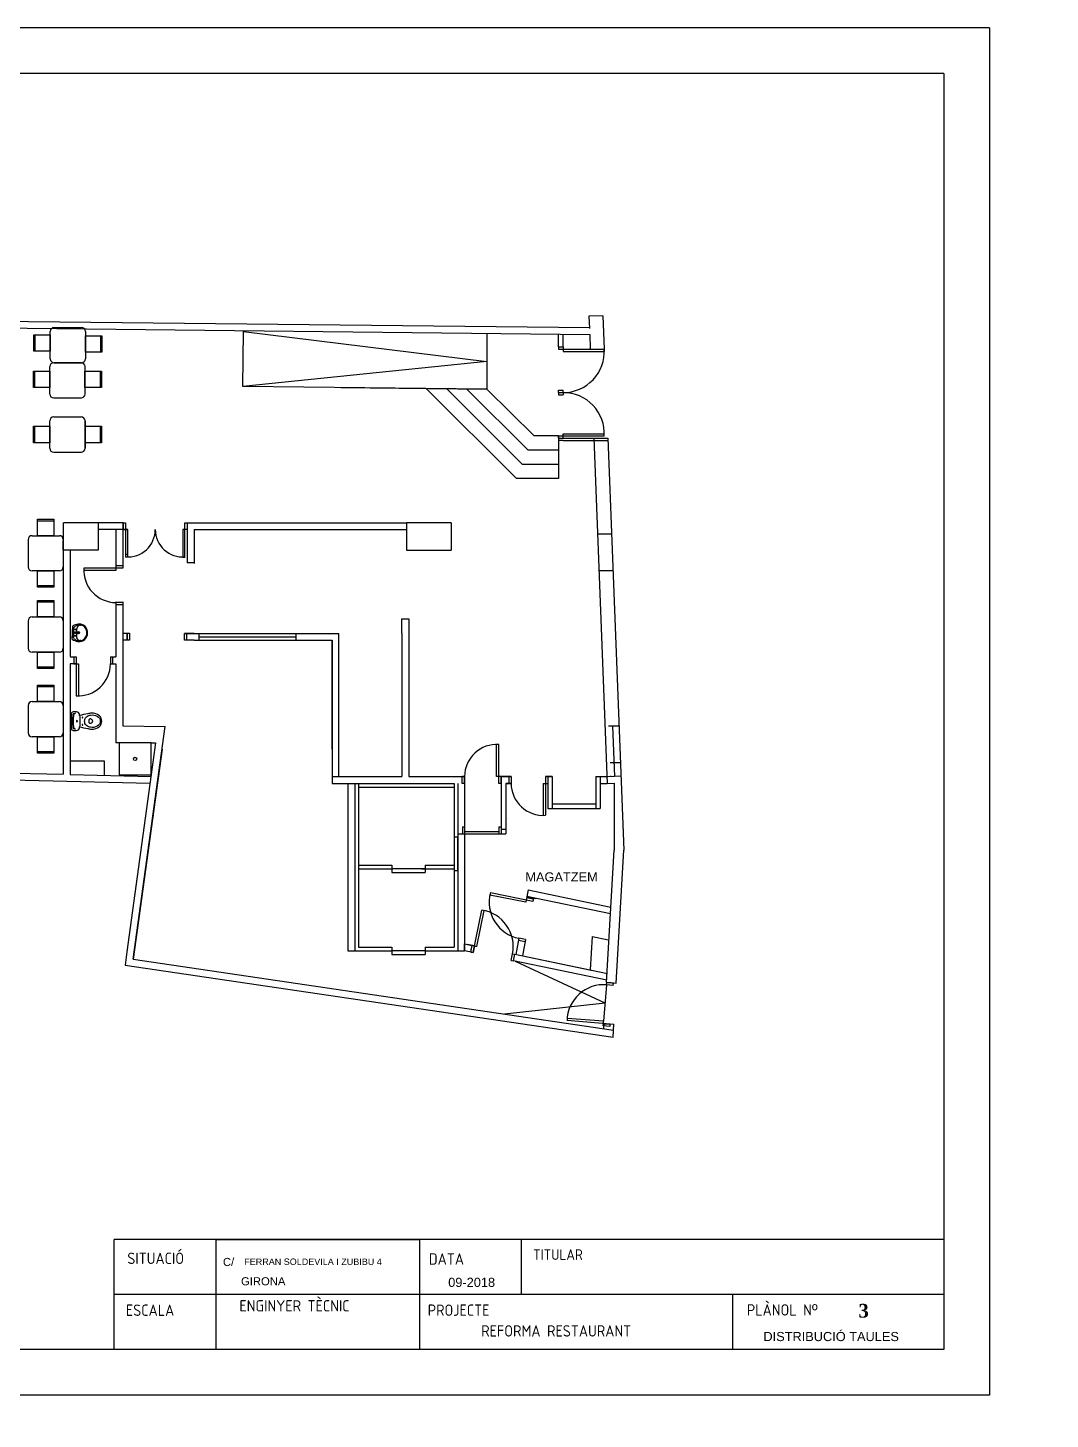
# Model space of a CAD drawing. Header units: millimetres. Extents: x 7 to 259, y -45 to 103.
# Drawn here: x 190.182 to 192.978, y 89.457 to 93.26 of the extents above; entities that cross this region are included whole.
import ezdxf

# ---------------------------------------------------------------- set-up
doc = ezdxf.new("R2010")
doc.units = ezdxf.units.MM
doc.linetypes.add('CONTINUA', pattern=[0])
doc.linetypes.add('LÍNEAS_OCULTAS2', pattern=[4.7625, 3.175, -1.5875])
for name, color, linetype in [('CAJETI1', 5, 'Continuous'), ('cotes', 95, 'Continuous'), ('emergencia', 97, 'Continuous'), ('estructura', 5, 'Continuous'), ('MOBILIARI', 3, 'Continuous'), ('OFICINES', 6, 'Continuous'), ('portes', 4, 'Continuous'), ('texte', 140, 'Continuous')]:
    doc.layers.add(name, color=color, linetype=linetype)
doc.styles.add('ISO', font='isocp.shx')
doc.styles.get("Standard").update_dxf_attribs({"font": 'arial.ttf'})
doc.styles.add('TECHNICLIGHT', font='timesbd.ttf', dxfattribs={"height": 2})
doc.dimstyles.new('ISO-25', dxfattribs={"dimtxt": 2.5, "dimasz": 2.5, "dimexe": 1.25, "dimexo": 0.625, "dimtad": 1, "dimtxsty": 'Standard', "dimcen": 2.5, "dimadec": 0, "dimazin": 0, "dimtfac": 1, "dimtmove": 0, "dimatfit": 3, "dimfxl": 1, "dimarcsym": 0})

# ---------------------------------------------------------------- blocks, each defined once
blk = doc.blocks.new('*D37')
at = {"layer": 'cotes', "color": 0, "lineweight": -2, "transparency": 16777216}
for p, q in [((193.9348, 87.9381), (192.7348, 87.9381)), ((195.1348, 87.9381), (195.482, 87.9381)), ((196.682, 87.9381), (201.7371, 87.9381)), ((195.1348, 87.3655), (195.1348, 86.6881)), ((195.482, 87.3655), (195.482, 86.6881))]:
    blk.add_line(p, q, dxfattribs=at)
at = {"layer": 'cotes', "color": 0, "transparency": 16777216}
for points in [[(193.9348, 88.1381), (193.9348, 87.7381), (195.1348, 87.9381)], [(196.682, 88.1381), (196.682, 87.7381), (195.482, 87.9381)]]:
    blk.add_solid(points, dxfattribs=at)
at = {"layer": 'Defpoints', "color": 0, "transparency": 16777216}
for p in [(195.1348, 87.9905), (195.482, 87.9905), (195.482, 87.9381)]:
    blk.add_point(p, dxfattribs=at)
at = {"layer": 'cotes', "color": 0, "transparency": 16777216, "insert": (199.8096, 89.164), "char_height": 1, "attachment_point": 5}
blk.add_mtext('0,35', dxfattribs=at)
blk = doc.blocks.new('VI-IN')
for p, q in [((0, -0.04), (-0.011, -0.04)), ((0, -0.04), (0.011, -0.04)), ((-0.048, -0.423), (-0.048, -0.403)), ((0.048, -0.423), (0.048, -0.403))]:
    blk.add_line(p, q)
blk.add_lwpolyline([(-0.163, -0.358, -0.0164), (-0.122, -0.18, -0.014244), (-0.146, -0.175, -0.379899), (-0.203, -0.112), (-0.203, -0.04, -0.414214), (-0.163, 0), (0, 0), (0.163, 0, -0.414214), (0.203, -0.04), (0.203, -0.112, -0.379899), (0.146, -0.175, -0.014244), (0.122, -0.18, -0.0164), (0.163, -0.358, -0.034533), (0.175, -0.44, -0.180901), (0.118, -0.613, -0.210568), (0, -0.665, -0.210568), (-0.118, -0.613, -0.180901), (-0.175, -0.44, -0.034533)], format="xyb", close=True)
for centre, radius in [((-0.08, -0.24), 0.0075), ((0, -0.122), 0.0135), ((0, -0.122), 0.0135), ((0.08, -0.24), 0.0075)]:
    blk.add_circle(centre, radius)
for centre, radius, start, end in [((-0.139, -0.089), 0.04, 96.2719, 180), ((-0.14, -0.096), 0.04, 96.2141, 169.7572), ((0, -1.201), 1.154, 90.0008, 97.203), ((0, -1.197), 1.157, 90.0008, 97.1409), ((0, 1.219), 1.404, 264.9986, 270), ((-0.007, -0.406), 0.116, 96.2419, 152.5973), ((0, -0.47), 0.18, 90, 96.2419), ((0, -1.197), 1.157, 82.8591, 89.9992), ((0, -1.201), 1.154, 82.797, 89.9992), ((0, 1.219), 1.404, 270, 275.0014), ((0, -0.47), 0.18, 83.7581, 90), ((0.007, -0.406), 0.116, 27.4027, 83.7581), ((0.139, -0.089), 0.04, 0, 83.7281), ((0.14, -0.096), 0.04, 10.2428, 83.7859), ((0.079, -0.461), 0.216, 168.3805, 209.1161), ((0.112, -0.468), 0.25, 152.5973, 168.3805), ((0, -0.505), 0.126, 209.1161, 270), ((-0.033, -0.403), 0.015, 96.6492, 180), ((-0.018, -0.423), 0.03, 180, 233.1301), ((0, -0.399), 0.06, 233.1301, 270), ((0, -0.686), 0.3, 90, 96.6492), ((0, -0.686), 0.3, 83.3508, 90), ((0, -0.399), 0.06, 270, 306.8699), ((0, -0.505), 0.126, 270, 330.8839), ((0.033, -0.403), 0.015, 0, 83.3508), ((0.018, -0.423), 0.03, 306.8699, 0), ((-0.112, -0.468), 0.25, 11.6195, 27.4027), ((-0.079, -0.461), 0.216, 330.8839, 11.6195)]:
    blk.add_arc(centre, radius, start, end)
blk = doc.blocks.new('Vic-WC')
at = {"xscale": -1}
blk.add_blockref('VI-IN', (0, 0), dxfattribs=at)

msp = doc.modelspace()

# ---------------------------------------------------------------- linework, layer by layer
at = {"color": 6}
for p, q in [((190.3036, 91.5893), (190.3051, 91.6248)), ((190.3036, 91.5893), (190.3043, 91.607)), ((190.3068, 91.6069), (190.3063, 91.5955)), ((190.3068, 91.6069), (190.3072, 91.6184)), ((190.3157, 91.6066), (190.3153, 91.5968)), ((190.3153, 91.5968), (190.3153, 91.595)), ((190.3157, 91.6066), (190.3161, 91.6163)), ((190.3161, 91.6163), (190.3162, 91.6182))]:
    msp.add_line(p, q, dxfattribs=at)
for p, q in [((191.776, 91.2152), (191.776, 91.214)), ((191.4894, 91.0698), (191.4894, 91.0573)), ((191.5471, 90.8852), (191.5716, 90.8802)), ((191.5471, 90.8852), (191.5654, 90.8814)), ((191.7216, 90.6848), (191.7269, 90.7762))]:
    msp.add_line(p, q)
for centre, radius in [((190.3111, 91.6068), 0.00161), ((190.3113, 91.5983), 0.00161), ((190.3119, 91.6152), 0.00161), ((190.3204, 91.6064), 0.00322), ((190.3204, 91.6064), 0.00211)]:
    msp.add_circle(centre, radius, dxfattribs=at)
for centre, radius, start, end in [((190.3243, 91.5899), 0.0382, 97.6416, 97.6416), ((190.3059, 91.6247), 0.000804, 117.2564, 177.7078), ((190.3243, 91.589), 0.041, 95.5719, 117.2564), ((190.3125, 91.6182), 0.00533, 132.3988, 177.7078), ((190.3267, 91.6026), 0.0264, 123.1796, 132.3988), ((190.3232, 91.6087), 0.0194, 98.2336, 124.1998), ((190.3246, 91.6176), 0.00841, 139.474, 175.5675), ((190.3273, 91.615), 0.0122, 64.2185, 138.5702), ((190.3243, 91.5899), 0.0401, 92.3999, 95.7467), ((190.3243, 91.5899), 0.0382, 92.3999, 95.848), ((190.3238, 91.6074), 0.0226, 81.1272, 92.8948), ((190.3238, 91.6074), 0.0207, 81.1272, 92.8948), ((190.3233, 91.6076), 0.0205, 4.9409, 79.8753), ((190.3233, 91.6076), 0.0225, 4.9409, 79.8753), ((190.3044, 91.5893), 0.000804, 177.7078, 238.1592), ((190.3256, 91.6234), 0.041, 238.1592, 259.8437), ((190.3116, 91.5953), 0.00533, 177.7078, 223.0168), ((190.327, 91.6096), 0.0264, 223.0168, 232.2359), ((190.323, 91.6039), 0.0194, 231.2157, 257.182), ((190.3237, 91.5949), 0.00841, 179.848, 215.9415), ((190.3266, 91.5973), 0.0122, 216.8453, 291.1971), ((190.3256, 91.6225), 0.0401, 259.6689, 263.0156), ((190.3256, 91.6225), 0.0382, 259.5675, 263.0156), ((190.3237, 91.6051), 0.0226, 262.5207, 274.2884), ((190.3237, 91.6051), 0.0207, 262.5207, 274.2884), ((190.3232, 91.6049), 0.0205, 275.5403, 350.4747), ((190.3232, 91.6049), 0.0225, 275.5403, 350.4747), ((190.3126, 91.6067), 0.0313, 350.4881, 4.9275), ((190.3126, 91.6067), 0.0332, 350.4881, 357.7078), ((190.3126, 91.6067), 0.0332, 357.7078, 4.9275)]:
    msp.add_arc(centre, radius, start, end, dxfattribs=at)
at = {"color": 6, "linetype": 'ByBlock'}
for p in [(190.3249, 91.63), (190.3273, 91.6271), (190.31, 91.6078), (190.312, 91.6057), (190.3153, 91.5968), (190.3203, 91.6043), (190.3205, 91.6085), (190.3225, 91.5825), (190.3259, 91.5851), (190.3438, 91.6055)]:
    msp.add_point(p, dxfattribs=at)
at = {"layer": 'CAJETI1'}
for p, q in [((190.1879, 93.2601), (187.5629, 93.2601)), ((192.8129, 93.2601), (190.1879, 93.2601)), ((192.8129, 93.2601), (192.8129, 89.5226)), ((190.1879, 89.5226), (187.5629, 89.5226)), ((192.8129, 89.5226), (190.1879, 89.5226))]:
    msp.add_line(p, q, dxfattribs=at)
at = {"layer": 'CAJETI1', "color": 5}
for p, q in [((192.6879, 93.1351), (187.7934, 93.1351)), ((192.6879, 93.1351), (192.6879, 89.6476)), ((192.6879, 89.9476), (190.4184, 89.9476)), ((192.6879, 89.7976), (190.4184, 89.7976)), ((192.6879, 89.6476), (187.7934, 89.6476))]:
    msp.add_line(p, q, dxfattribs=at)
at = {"layer": 'CAJETI1', "linetype": 'CONTINUA'}
msp.add_line((190.4184, 89.6476), (190.4184, 89.9476), dxfattribs=at)
at = {"layer": 'emergencia', "color": 5}
for p, q in [((190.6967, 89.9476), (191.2535, 89.9476)), ((190.6967, 89.9476), (190.6967, 89.6476)), ((191.2535, 89.9476), (191.2535, 89.6476)), ((191.5316, 89.9476), (191.5316, 89.7976)), ((192.1099, 89.7976), (192.1099, 89.6476))]:
    msp.add_line(p, q, dxfattribs=at)
at = {"layer": 'estructura'}
for p, q in [((188.9792, 92.4712), (191.7182, 92.4406)), ((191.7553, 92.473), (191.717, 92.4715)), ((191.717, 92.4715), (191.7183, 92.4383)), ((191.7553, 92.473), (191.7589, 92.3819)), ((189.5712, 92.4458), (191.719, 92.4218)), ((190.7706, 92.2801), (190.7723, 92.4301)), ((190.7723, 92.4301), (191.438, 92.3477)), ((191.438, 92.4234), (191.438, 92.2727)), ((191.438, 92.4227), (191.438, 92.2727)), ((191.6339, 92.3881), (191.6339, 92.4205)), ((191.6464, 92.3881), (191.6464, 92.4203)), ((191.719, 92.4218), (191.7205, 92.3819)), ((191.6339, 92.3881), (191.6464, 92.3881)), ((191.7205, 92.3819), (191.7589, 92.3819)), ((191.438, 92.348), (190.7706, 92.2801)), ((191.438, 92.2727), (190.7706, 92.2801)), ((191.0387, 92.2771), (191.438, 92.2727)), ((191.519, 92.0281), (191.2714, 92.2745)), ((191.535, 92.0669), (191.3269, 92.2739)), ((191.551, 92.1056), (191.3825, 92.2733)), ((191.567, 92.1444), (191.438, 92.2727)), ((191.5396, 92.1169), (191.5396, 92.1169)), ((191.6339, 92.1444), (191.567, 92.1444)), ((191.6339, 92.1444), (191.6339, 92.1056)), ((191.6339, 92.1381), (191.6464, 92.1381)), ((191.6339, 92.1381), (191.6339, 92.1319)), ((191.6464, 92.1319), (191.6339, 92.1319)), ((191.6464, 92.1381), (191.7685, 92.1381)), ((191.6464, 92.1319), (191.7685, 92.1319)), ((191.7301, 92.1381), (191.7672, 91.1948)), ((191.7685, 92.1381), (191.8128, 91.0126)), ((191.6339, 92.1056), (191.551, 92.1056)), ((191.6339, 92.1056), (191.6339, 92.0669)), ((191.6339, 92.0669), (191.535, 92.0669)), ((191.6339, 92.0669), (191.6339, 92.0281)), ((191.6339, 92.0281), (191.519, 92.0281)), ((190.4434, 91.9074), (190.2794, 91.9074)), ((190.3745, 91.9074), (190.2794, 91.9074)), ((190.2794, 91.8577), (190.2794, 91.9074)), ((190.3745, 91.9074), (190.3745, 91.8577)), ((190.3745, 91.9074), (190.3745, 91.8324)), ((190.4393, 91.8886), (190.3745, 91.8886)), ((190.4231, 91.8886), (190.4231, 91.7893)), ((190.4434, 91.8886), (190.4318, 91.8886)), ((190.4434, 91.8886), (190.4318, 91.8886)), ((190.4419, 91.8886), (190.4419, 91.7893)), ((190.4434, 91.9074), (190.4434, 91.8886)), ((190.4434, 91.9074), (190.4497, 91.9074)), ((190.4434, 91.8886), (190.4559, 91.8886)), ((190.6121, 91.9074), (191.218, 91.9074)), ((190.6184, 91.9074), (190.6184, 91.7973)), ((190.6371, 91.8886), (191.218, 91.8886)), ((190.6371, 91.8886), (190.6371, 91.8119)), ((190.6371, 91.8886), (190.6371, 91.7961)), ((191.3405, 91.9074), (191.218, 91.9074)), ((191.218, 91.9074), (191.218, 91.8324)), ((191.3405, 91.9074), (191.3405, 91.8574)), ((191.3405, 91.9074), (191.3405, 91.8324)), ((190.2792, 91.8324), (190.2792, 91.8577)), ((191.7788, 91.8756), (191.7405, 91.8756)), ((190.2792, 91.8324), (190.2792, 91.2196)), ((190.3745, 91.8324), (190.2792, 91.8324)), ((190.2979, 91.8324), (190.2979, 91.5601)), ((190.2979, 91.8324), (190.2979, 91.5413)), ((191.218, 91.8324), (191.3405, 91.8324)), ((190.6371, 91.7973), (190.6184, 91.7973)), ((191.7841, 91.7758), (191.7457, 91.7758)), ((190.4229, 91.6907), (190.4229, 91.5403)), ((190.4417, 91.6907), (190.4417, 91.3518)), ((191.2054, 91.6049), (191.2054, 91.6442)), ((191.2054, 91.6442), (191.2242, 91.6442)), ((191.2242, 91.6436), (191.2054, 91.6436)), ((191.2242, 91.6442), (191.2242, 91.2136)), ((190.4604, 91.6049), (190.4419, 91.6049)), ((190.4604, 91.5861), (190.4419, 91.5861)), ((190.4541, 91.6052), (190.4541, 91.5861)), ((190.6371, 91.6049), (190.6104, 91.6049)), ((190.6371, 91.5861), (190.6104, 91.5861)), ((190.6166, 91.6049), (190.6504, 91.6049)), ((190.6371, 91.6049), (191.0329, 91.6049)), ((190.6371, 91.5861), (191.0142, 91.5861)), ((190.6504, 91.6049), (190.6504, 91.5861)), ((190.6504, 91.6049), (190.9154, 91.6049)), ((190.6559, 91.6049), (191.0329, 91.6049)), ((190.9154, 91.6049), (190.9154, 91.5861)), ((191.0142, 91.2885), (191.0142, 91.5861)), ((191.0142, 91.5861), (191.0142, 91.1948)), ((191.0329, 91.2136), (191.0329, 91.6049)), ((191.2054, 91.6049), (191.2054, 91.2136)), ((190.2979, 91.5403), (190.3142, 91.5403)), ((190.3142, 91.5216), (190.2979, 91.5216)), ((190.2979, 91.5216), (190.2979, 91.2191)), ((190.4143, 91.5403), (190.4229, 91.5403)), ((190.4143, 91.5216), (190.4229, 91.5216)), ((190.4229, 91.5216), (190.4229, 91.3053)), ((190.4417, 91.3518), (190.5579, 91.3505)), ((190.4703, 90.714), (190.5579, 91.3505)), ((191.7994, 91.3511), (191.7707, 91.3511)), ((190.4318, 91.3053), (190.4229, 91.3053)), ((190.5318, 91.3053), (190.4532, 90.734)), ((190.5494, 91.2885), (190.4703, 90.714)), ((190.5193, 91.3053), (190.5318, 91.3053)), ((189.4339, 91.2396), (190.2792, 91.2196)), ((190.3918, 91.2558), (190.2979, 91.2558)), ((190.3918, 91.2183), (190.3918, 91.2558)), ((191.8034, 91.2511), (191.7746, 91.2511)), ((188.698, 91.2385), (190.5167, 91.1953)), ((190.2979, 91.2191), (190.5192, 91.2139)), ((191.0142, 91.2136), (191.2054, 91.2136)), ((191.2242, 91.2136), (191.3769, 91.2136)), ((191.3769, 91.2136), (191.3769, 91.1574)), ((191.4769, 91.2136), (191.4769, 91.0698)), ((191.5042, 91.2136), (191.4769, 91.2136)), ((191.4769, 91.2136), (191.5042, 91.2136)), ((191.4769, 91.2136), (191.4979, 91.2136)), ((191.4879, 91.2136), (191.5042, 91.2136)), ((191.4979, 91.2136), (191.4979, 91.1948)), ((191.6167, 91.2136), (191.598, 91.2136)), ((191.598, 91.2136), (191.6167, 91.2136)), ((191.6042, 91.2136), (191.6129, 91.2136)), ((191.6042, 91.2136), (191.6042, 91.1261)), ((191.6167, 91.2136), (191.6167, 91.1261)), ((191.7355, 91.2136), (191.7665, 91.2136)), ((191.7355, 91.2136), (191.7355, 91.1261)), ((191.748, 91.2136), (191.748, 91.1261)), ((191.765, 91.2136), (191.8048, 91.2152)), ((191.7684, 91.2137), (191.8048, 91.2152)), ((191.7684, 91.2137), (191.8048, 91.2152)), ((191.0579, 91.1948), (191.0579, 90.7373)), ((191.3582, 91.1948), (191.3582, 90.7373)), ((191.3769, 91.1948), (191.3769, 90.7373)), ((191.3769, 91.1948), (191.3769, 91.0698)), ((191.3769, 91.1762), (191.3769, 91.1574)), ((191.3769, 91.1762), (191.3769, 91.1574)), ((191.4894, 91.1948), (191.4894, 91.0698)), ((191.4894, 91.1948), (191.5042, 91.1948)), ((191.4894, 91.1948), (191.5042, 91.1948)), ((191.4894, 91.1948), (191.5042, 91.1948)), ((191.5042, 91.1948), (191.4894, 91.1948)), ((191.748, 91.1948), (191.7672, 91.1948)), ((191.7672, 91.1948), (191.786, 91.1957)), ((191.7672, 91.1948), (191.786, 91.1957)), ((191.7672, 91.1948), (191.786, 91.1957)), ((191.786, 91.1957), (191.786, 91.0126)), ((191.786, 91.1957), (191.786, 91.0126)), ((191.786, 91.1957), (191.786, 91.0126)), ((191.6042, 91.1261), (191.748, 91.1261)), ((191.6167, 91.1386), (191.7355, 91.1386)), ((191.3582, 91.0573), (191.3769, 91.0573)), ((191.4769, 91.0698), (191.4894, 91.0698)), ((191.4769, 91.0698), (191.4856, 91.0698)), ((191.4769, 91.0573), (191.4894, 91.0573)), ((191.7648, 90.6501), (191.786, 91.0126)), ((191.7915, 90.6485), (191.8128, 91.0126)), ((191.5506, 90.9034), (191.5453, 90.8759)), ((191.5506, 90.9034), (191.7768, 90.8567)), ((191.7757, 90.8378), (191.5471, 90.8852)), ((191.5654, 90.8814), (191.5637, 90.8722)), ((191.3769, 90.7373), (191.3769, 90.756)), ((191.3769, 90.756), (191.4038, 90.7505)), ((191.3769, 90.756), (191.41, 90.7492)), ((191.4038, 90.7505), (191.3852, 90.7543)), ((191.3852, 90.7543), (191.41, 90.7492)), ((191.3952, 90.7395), (191.3977, 90.7517)), ((191.4038, 90.7505), (191.4001, 90.7325)), ((191.5253, 90.7715), (191.5168, 90.7271)), ((191.5437, 90.7679), (191.5352, 90.7233)), ((191.7216, 90.6848), (191.7269, 90.7762)), ((191.7269, 90.7762), (191.7696, 90.7674)), ((190.4532, 90.734), (190.4483, 90.6983)), ((190.4703, 90.714), (191.7839, 90.5202)), ((191.0579, 90.7373), (191.1776, 90.7373)), ((191.2694, 90.7373), (191.3769, 90.7373)), ((191.4001, 90.7325), (191.3769, 90.7373)), ((191.7659, 90.6565), (191.5103, 90.7096)), ((191.514, 90.7277), (191.7227, 90.6846)), ((191.514, 90.7277), (191.7674, 90.6753)), ((191.7611, 90.5943), (191.5164, 90.7083)), ((190.4483, 90.6983), (191.7829, 90.5014)), ((191.7651, 90.6442), (191.7571, 90.5445)), ((191.7771, 90.6494), (191.7647, 90.6503)), ((191.7648, 90.6501), (191.7915, 90.6485)), ((191.7611, 90.5943), (191.4856, 90.5642)), ((191.7574, 90.5241), (191.7582, 90.538)), ((191.7574, 90.5241), (191.7582, 90.538)), ((191.7582, 90.5378), (191.7849, 90.5362)), ((191.7829, 90.5014), (191.7849, 90.5362)), ((191.7829, 90.5014), (191.7849, 90.5362))]:
    msp.add_line(p, q, dxfattribs=at)
at = {"layer": 'estructura', "color": 142}
for p, q in [((191.0142, 91.1948), (191.3482, 91.1948)), ((191.0767, 91.1948), (191.0767, 90.7373)), ((191.0867, 91.1948), (191.0867, 90.7473)), ((191.0867, 91.1848), (191.3482, 91.1848)), ((191.3482, 91.1948), (191.3482, 90.7473)), ((191.3582, 91.1948), (191.3582, 90.7373)), ((191.0867, 90.9711), (191.1781, 90.9711)), ((191.0867, 90.9611), (191.1776, 90.9611)), ((191.1776, 90.9711), (191.1776, 90.9688)), ((191.1776, 90.9711), (191.1776, 90.9688)), ((191.1776, 90.9688), (191.1776, 90.9611)), ((191.2594, 90.9611), (191.3482, 90.9611)), ((191.2694, 90.9711), (191.3482, 90.9711)), ((191.2694, 90.9711), (191.2694, 90.9511)), ((191.0867, 90.7473), (191.1776, 90.7473)), ((191.1776, 90.7473), (191.1776, 90.745)), ((191.1776, 90.745), (191.1776, 90.7373)), ((191.2694, 90.7473), (191.3482, 90.7473)), ((191.2694, 90.7473), (191.2694, 90.7273)), ((191.0774, 90.7373), (191.1776, 90.7373)), ((191.2694, 90.7373), (191.3582, 90.7373))]:
    msp.add_line(p, q, dxfattribs=at)
at = {"layer": 'MOBILIARI'}
for p, q in [((190.2025, 92.3761), (190.2025, 92.4211)), ((190.2435, 92.3553), (190.2435, 92.4301)), ((190.2542, 92.4408), (190.329, 92.4408)), ((190.3397, 92.4301), (190.3397, 92.3553)), ((190.3807, 92.4181), (190.3807, 92.3731)), ((190.2531, 92.3446), (190.328, 92.3446)), ((190.329, 92.3446), (190.2542, 92.3446)), ((190.2014, 92.277), (190.2014, 92.322)), ((190.2425, 92.2591), (190.2425, 92.3339)), ((190.3386, 92.3339), (190.3386, 92.2591)), ((190.3797, 92.322), (190.3797, 92.277)), ((190.2542, 92.2484), (190.329, 92.2484)), ((190.2532, 92.1964), (190.328, 92.1964)), ((190.2015, 92.1258), (190.2015, 92.1708)), ((190.2425, 92.1109), (190.2425, 92.1857)), ((190.3387, 92.1857), (190.3387, 92.1109)), ((190.3387, 92.1109), (190.3387, 92.1857)), ((190.3797, 92.1708), (190.3797, 92.1258)), ((190.2542, 92.1002), (190.329, 92.1002)), ((190.2086, 91.9129), (190.2536, 91.9129)), ((190.183, 91.8601), (190.183, 91.7853)), ((190.1937, 91.8719), (190.2685, 91.8719)), ((190.2792, 91.8612), (190.2792, 91.7864)), ((190.2685, 91.7757), (190.1937, 91.7757)), ((190.2536, 91.7347), (190.2086, 91.7347)), ((190.2086, 91.6907), (190.2536, 91.6907)), ((190.183, 91.638), (190.183, 91.5632)), ((190.1937, 91.6497), (190.2685, 91.6497)), ((190.2792, 91.639), (190.2792, 91.5642)), ((190.2685, 91.5535), (190.1937, 91.5535)), ((190.2536, 91.5125), (190.2086, 91.5125)), ((190.2086, 91.4595), (190.2536, 91.4595)), ((190.183, 91.4067), (190.183, 91.3319)), ((190.1937, 91.4185), (190.2685, 91.4185)), ((190.2792, 91.4078), (190.2792, 91.333)), ((190.2685, 91.3223), (190.1937, 91.3223)), ((190.2536, 91.2812), (190.2086, 91.2812))]:
    msp.add_line(p, q, dxfattribs=at)
for points in [[(190.2435, 92.3761), (190.1985, 92.3761), (190.1985, 92.4211), (190.2435, 92.4211)], [(190.3397, 92.4181), (190.3847, 92.4181), (190.3847, 92.3731), (190.3397, 92.3731)], [(190.2425, 92.277), (190.1975, 92.277), (190.1975, 92.322), (190.2425, 92.322)], [(190.3386, 92.322), (190.3836, 92.322), (190.3836, 92.277), (190.3386, 92.277)], [(190.2425, 92.1258), (190.1975, 92.1258), (190.1975, 92.1708), (190.2425, 92.1708)], [(190.3387, 92.1708), (190.3837, 92.1708), (190.3837, 92.1258), (190.3387, 92.1258)], [(190.2086, 91.8719), (190.2086, 91.9169), (190.2536, 91.9169), (190.2536, 91.8719)], [(190.2536, 91.7757), (190.2536, 91.7307), (190.2086, 91.7307), (190.2086, 91.7757)], [(190.2086, 91.6497), (190.2086, 91.6947), (190.2536, 91.6947), (190.2536, 91.6497)], [(190.2536, 91.5535), (190.2536, 91.5085), (190.2086, 91.5085), (190.2086, 91.5535)], [(190.2086, 91.4185), (190.2086, 91.4635), (190.2536, 91.4635), (190.2536, 91.4185)], [(190.2536, 91.3223), (190.2536, 91.2773), (190.2086, 91.2773), (190.2086, 91.3223)]]:
    msp.add_lwpolyline(points, close=True, dxfattribs=at)
for centre, start, end in [((190.2542, 92.4301), 90, 180), ((190.329, 92.4301), 0, 90), ((190.2531, 92.3339), 90, 180), ((190.2542, 92.3553), 180, 270), ((190.328, 92.3339), 0, 90), ((190.329, 92.3553), 270, 0), ((190.2531, 92.2591), 180, 270), ((190.328, 92.2591), 270, 0), ((190.2532, 92.1857), 90, 180), ((190.328, 92.1857), 0, 90), ((190.2532, 92.1109), 180, 270), ((190.328, 92.1109), 270, 0), ((190.1937, 91.8612), 90, 180), ((190.2685, 91.8612), 0, 90), ((190.1937, 91.7864), 180, 270), ((190.2685, 91.7864), 270, 0), ((190.1937, 91.639), 90, 180), ((190.2685, 91.639), 0, 90), ((190.1937, 91.5642), 180, 270), ((190.2685, 91.5642), 270, 0), ((190.1937, 91.4078), 90, 180), ((190.2685, 91.4078), 0, 90), ((190.1937, 91.333), 180, 270), ((190.2685, 91.333), 270, 0)]:
    msp.add_arc(centre, 0.0107, start, end, dxfattribs=at)
at = {"layer": 'portes'}
for p, q in [((191.6339, 92.3881), (191.6464, 92.3881)), ((191.6339, 92.3881), (191.6339, 92.3819)), ((191.6339, 92.3819), (191.7587, 92.3819)), ((191.6464, 92.3881), (191.6464, 92.3819)), ((191.6464, 92.3819), (191.6464, 92.3756)), ((191.7402, 92.3881), (191.7402, 92.3881)), ((191.7589, 92.3819), (191.7589, 92.3756)), ((191.6464, 92.3756), (191.7589, 92.3756)), ((191.6339, 92.2631), (191.6339, 92.2694)), ((191.6339, 92.2694), (191.6464, 92.2694)), ((191.6464, 92.2631), (191.6464, 92.2694)), ((191.6339, 92.2631), (191.6464, 92.2631)), ((191.6339, 92.2631), (191.6464, 92.2631)), ((191.6339, 92.2631), (191.6339, 92.2569)), ((191.6339, 92.2569), (191.6464, 92.2569)), ((191.6464, 92.2631), (191.6464, 92.2569)), ((191.6339, 92.1444), (191.7587, 92.1444)), ((191.6339, 92.1381), (191.6339, 92.1444)), ((191.6339, 92.1381), (191.6464, 92.1381)), ((191.6464, 92.1506), (191.7589, 92.1506)), ((191.6464, 92.1444), (191.6464, 92.1506)), ((191.6464, 92.1381), (191.6464, 92.1444)), ((191.7402, 92.1381), (191.7402, 92.1381)), ((191.7589, 92.1444), (191.7589, 92.1506)), ((190.4434, 91.9074), (190.4497, 91.9074)), ((190.4434, 91.8886), (190.4434, 91.9074)), ((190.4497, 91.8886), (190.4434, 91.8886)), ((190.4497, 91.9074), (190.4497, 91.8886)), ((190.4497, 91.8886), (190.4497, 91.8136)), ((190.4559, 91.8886), (190.4497, 91.8886)), ((190.4559, 91.8136), (190.4559, 91.8886)), ((190.4559, 91.8886), (190.4559, 91.8886)), ((190.6059, 91.8886), (190.6059, 91.8136)), ((190.6121, 91.8886), (190.6059, 91.8886)), ((190.6121, 91.8886), (190.6121, 91.9074)), ((190.6121, 91.9074), (190.6184, 91.9074)), ((190.6121, 91.8136), (190.6121, 91.8886)), ((190.6121, 91.8886), (190.6121, 91.8886)), ((190.6184, 91.8886), (190.6121, 91.8886)), ((190.4495, 91.8213), (190.4557, 91.8213)), ((190.6059, 91.8136), (190.6121, 91.8136)), ((190.4231, 91.7768), (190.3356, 91.7768)), ((190.4419, 91.783), (190.3358, 91.783)), ((190.4419, 91.7893), (190.4231, 91.7893)), ((190.4231, 91.7893), (190.4231, 91.783)), ((190.4231, 91.783), (190.4231, 91.7768)), ((190.4419, 91.7893), (190.4419, 91.783)), ((190.4419, 91.6892), (190.4231, 91.6892)), ((190.4231, 91.6892), (190.4231, 91.683)), ((190.4419, 91.683), (190.4231, 91.683)), ((190.4419, 91.6892), (190.4419, 91.683)), ((190.4541, 91.6052), (190.4604, 91.6052)), ((190.4541, 91.5861), (190.4541, 91.6049)), ((190.4604, 91.5861), (190.4541, 91.5861)), ((190.4541, 91.5861), (190.4541, 91.5861)), ((190.4604, 91.6052), (190.4604, 91.5861)), ((190.6104, 91.5861), (190.6104, 91.6049)), ((190.6104, 91.6049), (190.6166, 91.6049)), ((190.6166, 91.5861), (190.6104, 91.5861)), ((190.6166, 91.6049), (190.6166, 91.5861)), ((190.6504, 91.5955), (190.9154, 91.5955)), ((190.308, 91.5403), (190.308, 91.5216)), ((190.308, 91.5403), (190.3142, 91.5403)), ((190.308, 91.5216), (190.3142, 91.5216)), ((190.3142, 91.5403), (190.3142, 91.4343)), ((190.3142, 91.5216), (190.3205, 91.5216)), ((190.3205, 91.5216), (190.3205, 91.4341)), ((190.408, 91.5403), (190.408, 91.5216)), ((190.408, 91.5403), (190.4143, 91.5403)), ((190.408, 91.5216), (190.4143, 91.5216)), ((190.4143, 91.5403), (190.4143, 91.5216)), ((191.7817, 91.3511), (191.7871, 91.214)), ((191.4644, 91.2136), (191.4644, 91.3011)), ((191.4707, 91.1948), (191.4707, 91.3009)), ((191.3769, 91.2136), (191.3706, 91.2136)), ((191.3706, 91.1948), (191.3706, 91.2136)), ((191.3769, 91.1948), (191.3769, 91.2136)), ((191.4769, 91.2136), (191.4644, 91.2136)), ((191.4769, 91.1948), (191.4769, 91.2136)), ((191.4979, 91.2136), (191.4979, 91.1948)), ((191.4979, 91.2136), (191.5042, 91.2136)), ((191.5042, 91.2136), (191.5042, 91.1942)), ((191.598, 91.2136), (191.598, 91.1076)), ((191.598, 91.2136), (191.598, 91.1948)), ((191.598, 91.2136), (191.6042, 91.2136)), ((191.6042, 91.2136), (191.6042, 91.1948)), ((191.3769, 91.1948), (191.3706, 91.1948)), ((191.4769, 91.1948), (191.4707, 91.1948)), ((191.4979, 91.1948), (191.5042, 91.1948)), ((191.4979, 91.1947), (191.5042, 91.1947)), ((191.5917, 91.1948), (191.5917, 91.1073)), ((191.5917, 91.1948), (191.598, 91.1948)), ((191.598, 91.1948), (191.6042, 91.1948)), ((191.4981, 91.099), (191.4981, 91.099)), ((191.3482, 91.0579), (191.3482, 91.0579)), ((191.3482, 91.0579), (191.3482, 91.0579)), ((191.3707, 91.0761), (191.3707, 91.0573)), ((191.3707, 91.0761), (191.3769, 91.0761)), ((191.3707, 91.0573), (191.4707, 91.0573)), ((191.3769, 91.0761), (191.3769, 91.0573)), ((191.3769, 91.0636), (191.4707, 91.0636)), ((191.3769, 91.0573), (191.3832, 91.0573)), ((191.4707, 91.0761), (191.4707, 91.0573)), ((191.4707, 91.0761), (191.4769, 91.0761)), ((191.4707, 91.0573), (191.4769, 91.0573)), ((191.4769, 91.0761), (191.4769, 91.0573)), ((191.3482, 91.0487), (191.3482, 90.9569)), ((191.3482, 91.0487), (191.3582, 91.0487)), ((191.3582, 90.9569), (191.3582, 91.0487)), ((191.2694, 90.9611), (191.1776, 90.9611)), ((191.1776, 90.9611), (191.1776, 90.9511)), ((191.1776, 90.9511), (191.2694, 90.9511)), ((191.2694, 90.9611), (191.2694, 90.9611)), ((191.2694, 90.9611), (191.2694, 90.9611)), ((191.3482, 90.9569), (191.3582, 90.9569)), ((191.5442, 90.8697), (191.4461, 90.8893)), ((191.5634, 90.8723), (191.4475, 90.8954)), ((191.5465, 90.882), (191.5441, 90.8697)), ((191.5646, 90.8784), (191.5466, 90.882)), ((191.5647, 90.8784), (191.5635, 90.8722)), ((191.4001, 90.7325), (191.424, 90.8482)), ((191.41, 90.7492), (191.4302, 90.8471)), ((191.394, 90.7337), (191.3977, 90.7517)), ((191.3977, 90.7517), (191.4038, 90.7505)), ((191.4038, 90.7505), (191.41, 90.7492)), ((191.5253, 90.7715), (191.5241, 90.7654)), ((191.5422, 90.7618), (191.5241, 90.7654)), ((191.5434, 90.7679), (191.5253, 90.7715)), ((191.5434, 90.7679), (191.5422, 90.7618)), ((191.2694, 90.7373), (191.1776, 90.7373)), ((191.1776, 90.7373), (191.1776, 90.7273)), ((191.1776, 90.7273), (191.2694, 90.7273)), ((191.2694, 90.7373), (191.2694, 90.7373)), ((191.394, 90.7337), (191.4001, 90.7324)), ((191.5041, 90.7109), (191.5079, 90.729)), ((191.5041, 90.7109), (191.5103, 90.7096)), ((191.5079, 90.729), (191.514, 90.7277)), ((191.5103, 90.7096), (191.514, 90.7277)), ((191.7651, 90.6442), (191.7656, 90.6504)), ((191.7835, 90.6427), (191.7651, 90.6442)), ((191.784, 90.6489), (191.7656, 90.6504)), ((191.7835, 90.6427), (191.784, 90.6489)), ((191.775, 90.5368), (191.6571, 90.5462)), ((191.7571, 90.5445), (191.6574, 90.5524)), ((191.7561, 90.532), (191.7566, 90.5383)), ((191.7745, 90.5306), (191.7561, 90.532)), ((191.7566, 90.5382), (191.7571, 90.5445)), ((191.7746, 90.5305), (191.7751, 90.5368))]:
    msp.add_line(p, q, dxfattribs=at)
msp.add_lwpolyline([(190.4318, 91.2178), (190.5193, 91.2178), (190.5193, 91.3053), (190.4318, 91.3053)], close=True, dxfattribs=at)
msp.add_circle((190.4756, 91.2618), 0.00439, dxfattribs=at)
for centre, radius, start, end in [((191.6464, 92.3756), 0.1125, 270, 3.1847), ((191.6464, 92.1506), 0.1125, 356.8153, 90), ((190.4559, 91.8886), 0.075, 265.2193, 0), ((190.6059, 91.8886), 0.075, 180, 274.7802), ((190.4231, 91.7767), 0.0875, 175.877, 270), ((190.3205, 91.5216), 0.0875, 265.877, 0), ((191.4644, 91.2136), 0.0875, 85.877, 180), ((191.5917, 91.1948), 0.0875, 180, 274.123), ((191.5442, 90.8697), 0.1, 165.1439, 259.1372), ((191.41, 90.7492), 0.1, 348.3232, 81.9065), ((191.7571, 90.5445), 0.1, 85.4454, 179.0287)]:
    msp.add_arc(centre, radius, start, end, dxfattribs=at)

# ---------------------------------------------------------------- block references
at = {"layer": 'OFICINES', "xscale": 0.125, "yscale": 0.125, "zscale": 0.125, "rotation": 90}
msp.add_blockref('Vic-WC', (190.3014, 91.3648), dxfattribs=at)

# ---------------------------------------------------------------- texts
at = {"color": 5, "style": 'TECHNICLIGHT'}
msp.add_text('3', height=0.0375, dxfattribs=at).set_placement((192.4541, 89.7346))
at = {"layer": 'CAJETI1', "color": 5, "style": 'ISO'}
for s, height, p in [('SITUACIÓ', 0.03103, (190.4544, 89.881)), ('DATA', 0.03103, (191.2791, 89.8792)), ('TITULAR', 0.0291, (191.5641, 89.8922)), ('ESCALA', 0.03103, (190.4505, 89.7392)), ('ENGINYER TÈCNIC', 0.031035, (190.7609, 89.7512)), ('PROJECTE', 0.03103, (191.2759, 89.7393)), ('PLÀNOL Nº', 0.03103, (192.1489, 89.74)), ('REFORMA RESTAURANT', 0.031035, (191.4223, 89.6826))]:
    msp.add_text(s, height=height, dxfattribs=at).set_placement(p)
at = {"layer": 'CAJETI1', "color": 5, "linetype": 'LÍNEAS_OCULTAS2'}
for s, height, p in [('C/', 0.02203, (190.7159, 89.8756)), ('FERRAN SOLDEVILA I ZUBIBU 4', 0.017626, (190.7742, 89.8784)), ('GIRONA', 0.02203, (190.7654, 89.8228)), ('09-2018', 0.02503, (191.332, 89.8184)), ('DISTRIBUCIÓ TAULES', 0.025, (192.1941, 89.6703))]:
    msp.add_text(s, height=height, dxfattribs=at).set_placement(p)
at = {"layer": 'texte'}
msp.add_text('MAGATZEM', height=0.025, dxfattribs=at).set_placement((191.543, 90.9266))

# ---------------------------------------------------------------- dimensions: what is measured, and where the dimension line sits
at = {"layer": 'cotes'}
dim = msp.add_linear_dim(base=(195.482, 87.9381), p1=(195.1348, 87.9905), p2=(195.482, 87.9905), dimstyle='ISO-25', override={"dimtxt": 1, "dimasz": 1.2}, dxfattribs=at)
dim.commit()
dim.dimension.update_dxf_attribs({"geometry": '*D37', "text_midpoint": (199.8096, 89.164)})

doc.saveas('drawing.dxf')
